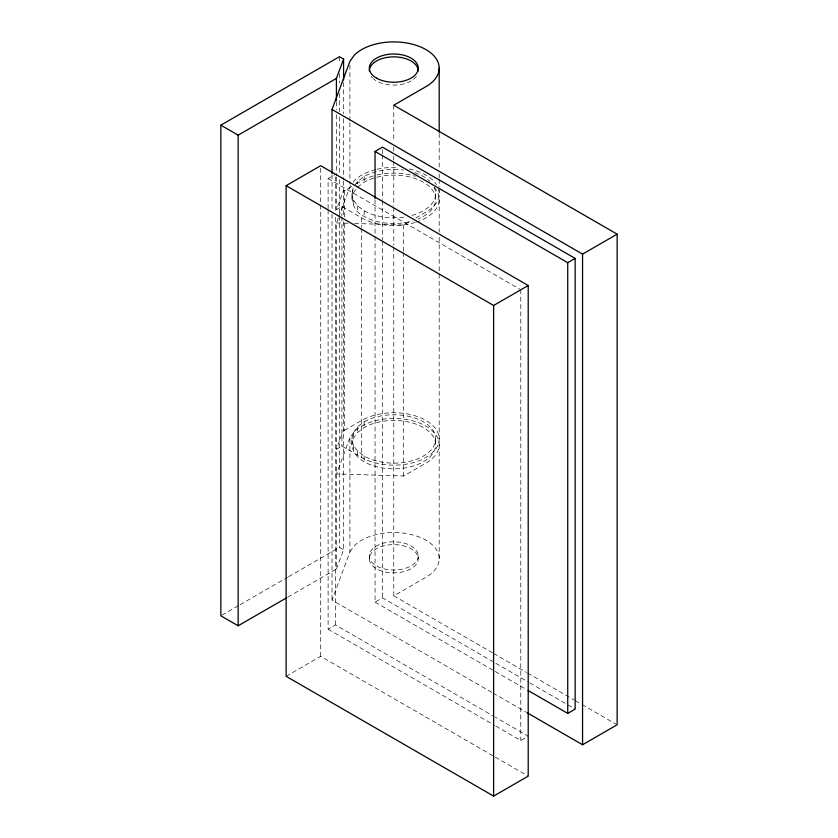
<?xml version="1.0" encoding="UTF-8"?>
<svg xmlns="http://www.w3.org/2000/svg" width="838" height="838" viewBox="0 0 838 838"><rect width="100%" height="100%" fill="white"/><g stroke="black" fill="none" stroke-linecap="round" stroke-linejoin="round"><path stroke-width="0.63" stroke-dasharray="4.19 3.14" d="M351.887 199.339L351.887 193.63L353.311 187.366C351.29 198.952 351.74 210.61 364.163 216.434A41.89 24.187 0 0 0 412.317 221.023M351.887 438.944L353.311 432.691L357.501 426.856L364.163 421.839A41.89 24.187 0 0 1 423.4 421.839A41.89 24.187 0 0 1 423.4 456.05A41.89 24.187 0 0 1 364.163 456.05L357.501 451.043L353.311 445.208L351.887 438.944C350.494 448.456 355.846 457.318 364.163 461.748A41.89 24.187 0 0 0 423.4 461.748A41.89 24.187 0 0 0 423.4 427.548A41.89 24.187 0 0 0 364.163 427.548L357.501 432.555L353.311 438.389L351.887 444.653M415.344 222.416A45.42 26.219 0 0 1 361.67 217.88L341.904 206.462L336.415 209.636L343.59 190.331L344.376 190.781L351.939 186.413M287.853 597.085L336.415 569.054L336.52 222.898L338.301 218.09M338.751 216.885L349.917 186.843L352.086 183.815M349.917 437.865L336.52 473.91L403.665 476.026L425.893 463.194A45.42 26.219 0 0 0 421.43 423.85A45.42 26.219 0 0 0 354.453 431.539L349.917 437.865L349.917 551.959L332.026 600.113L491.864 692.398M336.415 569.054L343.59 549.738L343.59 221.756M353.269 182.171L354.453 180.516A45.42 26.219 0 0 1 375.791 169.559M354.715 185.428L357.501 181.542L364.163 176.525A41.89 24.187 0 0 1 403.455 170.093M353.311 193.075L356.799 188.215M349.917 551.959L354.453 545.643A45.42 26.219 0 0 1 421.43 537.944A45.42 26.219 0 0 1 425.893 577.288L393.776 595.828L393.776 246.508M357.501 187.241L364.163 182.234A41.89 24.187 0 0 1 425.725 183.69A41.89 24.187 0 0 1 418.172 219.001M328.108 208.578L328.108 178.536L335.525 174.262M356.265 183.91L361.67 180.799A45.42 26.219 0 0 1 375.791 175.257M354.6 223.463L403.665 225.003L411.448 220.52M415.889 217.953L425.893 212.171A45.42 26.219 0 0 0 438.504 189.074M344.376 430.386L361.67 420.404A45.42 26.219 0 0 1 425.893 420.404A45.42 26.219 0 0 1 425.893 457.485A45.42 26.219 0 0 1 361.67 457.485L341.904 446.078L336.415 449.241L343.59 429.936L344.376 430.386L344.376 222.206M221.986 615.144L238.924 605.371M240.056 604.711L287.486 577.33M288.618 576.68L339.432 547.34L343.59 549.738M328.108 209.888L328.108 629.233L335.525 624.949L494.211 716.563M375.047 236.347L375.047 602.134L382.463 597.85L494.671 662.638M286.114 676.297L320.703 656.332L494.19 756.494M495.866 726.085L520.796 740.478L528.212 736.193L495.342 717.223M336.52 222.898L349.436 223.296M328.108 178.536L519.665 289.131M393.776 595.828L492.419 652.781M493.561 653.441L526.432 672.422M527.573 673.071L574.061 699.919M575.193 700.568L580.86 703.836M581.991 704.496L616.003 724.137M495.803 663.287L528.673 682.268M529.805 682.928L575.151 709.095M375.047 602.134L494.064 670.84M495.195 671.5L526.934 689.821M492.995 693.047L525.876 712.028M328.108 629.233L494.734 725.425M495.321 757.143L528.212 776.135M351.887 193.63L353.311 199.894L357.501 205.729L364.163 210.736A41.89 24.187 0 0 0 404.628 216.99M520.796 289.78L520.796 740.478M439.196 133.493L439.196 168.794M439.196 174.021L439.196 177.939M439.196 179.248L439.196 187.094M439.196 188.403L439.196 193.63M439.196 199.339L439.196 232.074M439.196 237.311L439.196 272.664M439.196 273.974L439.196 438.944M439.196 444.653L439.196 558.747M435.676 193.63L435.676 199.339M435.676 438.944L435.676 444.653M418.235 555.898A24.459 14.12 0 0 1 381.552 568.122A24.459 14.12 0 0 1 381.552 543.673A24.459 14.12 0 0 1 418.235 555.898L418.235 558.747A24.459 14.12 0 0 1 381.552 570.982A24.459 14.12 0 0 1 381.552 546.523A24.459 14.12 0 0 1 418.235 558.747M403.665 225.003L403.665 251.159M403.665 252.468L403.665 476.026M393.776 105.2L393.776 141.832M393.776 147.069L393.776 150.997M393.776 156.224L393.776 160.152M393.776 161.462L393.776 205.949M393.776 207.258L393.776 245.199M382.463 149.772L382.463 153.689M382.463 154.999L382.463 199.413M382.463 200.722L382.463 239.909M382.463 241.218L382.463 597.85M375.047 199.769L375.047 235.049M369.328 555.898L369.328 558.747M364.163 176.525L364.163 182.234M364.163 210.736L364.163 216.434M364.163 421.839L364.163 427.548M364.163 456.05L364.163 461.748M361.67 217.88L361.67 227.046M361.67 228.355L361.67 457.485M357.501 181.542L357.501 183.815M357.501 205.729L357.501 211.427M357.501 426.856L357.501 432.555M357.501 451.043L357.501 456.741M353.311 199.894L353.311 205.593M353.311 432.691L353.311 438.389M353.311 445.208L353.311 450.907M349.917 65.259L349.917 121.479M349.917 122.777L349.917 184.234M344.376 190.781L344.376 216.969M343.59 82.501L343.59 113.675M343.59 118.87L343.59 179.929M343.59 181.228L343.59 216.518M341.904 206.462L341.904 215.628M341.904 216.937L341.904 446.078M339.432 56.712L339.432 63.248M339.432 73.723L339.432 82.878M339.432 93.343L339.432 111.663M339.432 116.891L339.432 174.461M339.432 179.699L339.432 215.02M339.432 216.33L339.432 547.34M336.415 101.807L336.415 109.6M336.415 114.796L336.415 175.854M336.415 177.153L336.415 209.636M335.525 176.87L335.525 212.14M335.525 217.367L335.525 624.949M332.026 174.901L332.026 208.913M332.026 214.151L332.026 600.113M320.703 168.312L320.703 203.644M320.703 204.954L320.703 656.332M377.016 169.266A45.42 26.219 0 0 1 398.521 167.558M409.3 168.993A45.42 26.219 0 0 1 436.462 184.664M416.371 76.373A24.459 14.12 0 0 1 412.16 80.291M411.07 80.961A24.459 14.12 0 0 1 373.444 78.814M372.606 78.028A24.459 14.12 0 0 1 371.192 76.373M434.252 187.366A41.89 24.187 0 0 1 411.081 215.659M414.726 172.68A41.89 24.187 0 0 1 430.062 181.542M434.063 187.22A45.42 26.219 0 0 1 416.486 222.049M377.016 174.964A45.42 26.219 0 0 1 415.344 176.263"/><path stroke-width="1.26" d="M336.415 100.508L336.415 78.416L343.59 59.11L339.432 56.712L220.855 125.166L220.855 615.804L238.149 625.787L286.722 597.745M332.026 173.592L332.026 109.485L349.917 61.331L354.453 55.015A45.42 26.219 0 0 1 421.43 47.316A45.42 26.219 0 0 1 425.893 86.66L393.776 105.2L617.145 234.158L617.145 724.786L582.557 744.752L527.008 712.688M220.855 125.166L238.149 135.148L336.415 78.416M286.114 185.669L320.703 165.704L528.212 285.507L528.212 776.135L493.624 796.1L286.114 676.297L286.114 185.669L493.624 305.472L528.212 285.507M375.047 198.47L375.047 151.437L382.463 147.163L575.151 258.408L575.151 709.095L567.735 713.379L528.066 690.47M375.047 151.437L567.735 262.682L575.151 258.408M332.026 109.485L582.557 254.124L617.145 234.158M582.557 254.124L582.557 744.752M567.735 262.682L567.735 713.379M493.624 305.472L493.624 796.1M439.196 68.119L439.196 132.184M343.59 59.11L343.59 79.903M238.149 135.148L238.149 625.787M369.328 70.979A24.459 14.12 0 0 1 393.776 56.858A24.459 14.12 0 0 1 418.235 70.979M376.492 78.102A24.459 14.12 0 0 0 417.408 71.775A24.459 14.12 0 0 0 387.449 54.48A24.459 14.12 0 0 0 376.492 78.102"/></g></svg>
